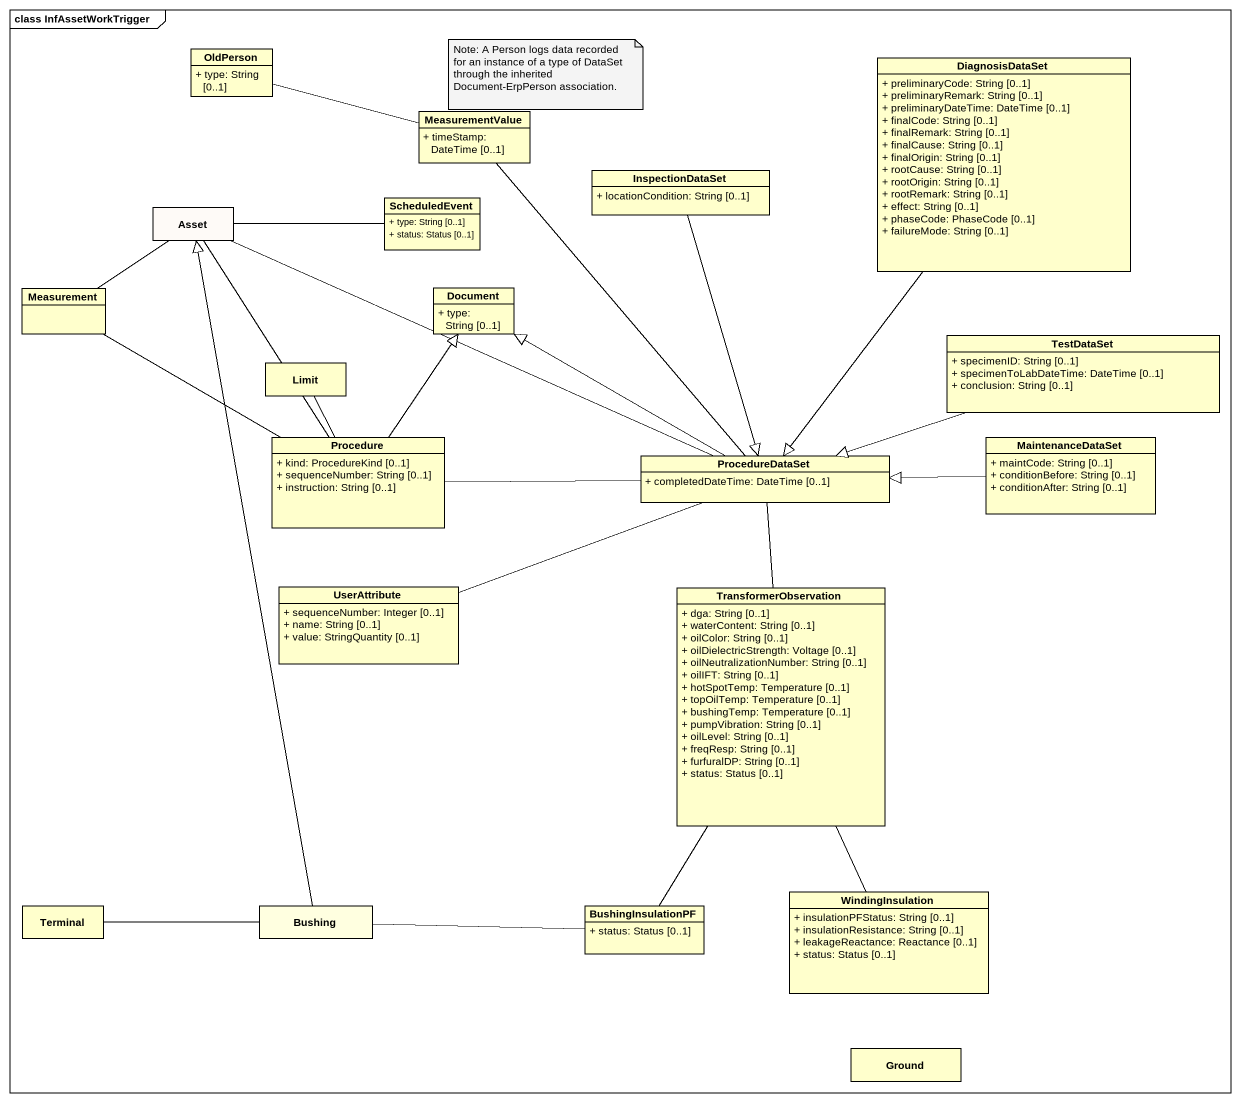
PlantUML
@startuml
mainframe class InfAssetWorkTrigger
hide circle
hide empty members
skinparam classAttributeIconSize 0
class OldPerson {
  + type: String [0..1]
}
class DiagnosisDataSet {
  + preliminaryCode: String [0..1]
  + preliminaryRemark: String [0..1]
  + preliminaryDateTime: DateTime [0..1]
  + finalCode: String [0..1]
  + finalRemark: String [0..1]
  + finalCause: String [0..1]
  + finalOrigin: String [0..1]
  + rootCause: String [0..1]
  + rootOrigin: String [0..1]
  + rootRemark: String [0..1]
  + effect: String [0..1]
  + phaseCode: PhaseCode [0..1]
  + failureMode: String [0..1]
}
class MeasurementValue {
  + timeStamp: DateTime [0..1]
}
class InspectionDataSet {
  + locationCondition: String [0..1]
}
class Asset #FEFAF7
class ScheduledEvent {
  + type: String [0..1]
  + status: Status [0..1]
}
class Measurement
class Document {
  + type: String [0..1]
}
class Limit
class TestDataSet {
  + specimenID: String [0..1]
  + specimenToLabDateTime: DateTime [0..1]
  + conclusion: String [0..1]
}
class Procedure {
  + kind: ProcedureKind [0..1]
  + sequenceNumber: String [0..1]
  + instruction: String [0..1]
}
class ProcedureDataSet {
  + completedDateTime: DateTime [0..1]
}
class MaintenanceDataSet {
  + maintCode: String [0..1]
  + conditionBefore: String [0..1]
  + conditionAfter: String [0..1]
}
class UserAttribute {
  + sequenceNumber: Integer [0..1]
  + name: String [0..1]
  + value: StringQuantity [0..1]
}
class TransformerObservation {
  + dga: String [0..1]
  + waterContent: String [0..1]
  + oilColor: String [0..1]
  + oilDielectricStrength: Voltage [0..1]
  + oilNeutralizationNumber: String [0..1]
  + oilIFT: String [0..1]
  + hotSpotTemp: Temperature [0..1]
  + topOilTemp: Temperature [0..1]
  + bushingTemp: Temperature [0..1]
  + pumpVibration: String [0..1]
  + oilLevel: String [0..1]
  + freqResp: String [0..1]
  + furfuralDP: String [0..1]
  + status: Status [0..1]
}
class WindingInsulation {
  + insulationPFStatus: String [0..1]
  + insulationResistance: String [0..1]
  + leakageReactance: Reactance [0..1]
  + status: Status [0..1]
}
class Terminal
class Bushing #FFFFE0
class BushingInsulationPF {
  + status: Status [0..1]
}
class Ground
OldPerson -right- MeasurementValue
DiagnosisDataSet --|> ProcedureDataSet
InspectionDataSet --|> ProcedureDataSet
Asset -- Measurement
ScheduledEvent -left- Asset
TestDataSet -left-|> ProcedureDataSet
Procedure -up- Asset
Procedure -left- Measurement
Procedure -up-|> Document
Procedure -up- Limit
Procedure -right- ProcedureDataSet
ProcedureDataSet -up- MeasurementValue
ProcedureDataSet -left- Asset
ProcedureDataSet -left-|> Document
ProcedureDataSet -- TransformerObservation
MaintenanceDataSet -left-|> ProcedureDataSet
UserAttribute -right- ProcedureDataSet
TransformerObservation -- WindingInsulation
Bushing -up-|> Asset
Bushing -left- Terminal
Bushing -right- BushingInsulationPF
BushingInsulationPF -up- TransformerObservation
note as N1
  Note: A Person logs data recorded for an instance of a type of DataSet through the inherited Document-ErpPerson association.
end note
@enduml
